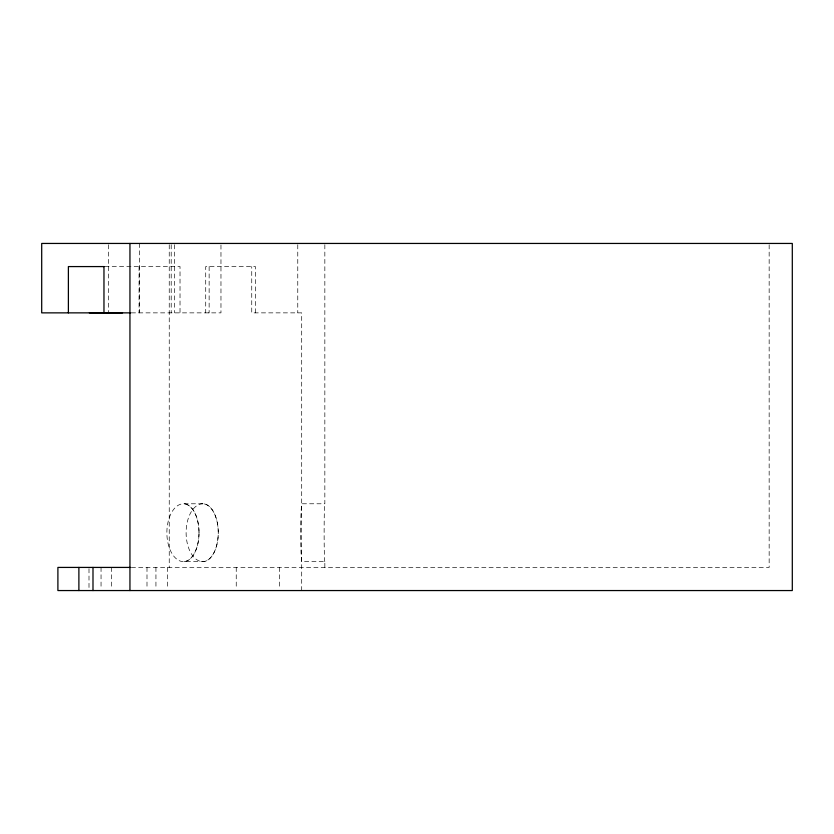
<?xml version="1.0" encoding="UTF-8"?>
<svg xmlns="http://www.w3.org/2000/svg" width="834" height="834" viewBox="0 0 834 834"><rect width="100%" height="100%" fill="white"/><g stroke="black" fill="none" stroke-linecap="round" stroke-linejoin="round"><path stroke-width="0.63" stroke-dasharray="4.17 3.13" d="M209.136 266.578L209.136 312.865L208.406 312.865M104.896 266.578L180.019 266.578L180.019 312.865M131.355 312.865L220.968 312.865L220.968 243.445M324.843 244.737L324.843 503.778L301.699 503.778A28.929 0.709 90 0 0 300.991 532.707A28.929 0.709 90 0 0 301.699 561.636L301.699 590.555M324.843 567.422L324.843 561.636L301.699 561.636A28.929 0.709 -90 0 1 300.991 532.707A28.929 0.709 -90 0 1 301.699 503.778L301.699 312.865L251.743 312.865L251.743 266.578M131.334 567.422L769.156 567.422L769.156 244.737M297.769 244.727L297.769 312.865M279.463 567.422L279.463 589.273M255.423 312.865L255.423 266.578L205.717 266.578L205.717 312.865M236.241 567.422L236.241 589.273M174.421 244.727L174.421 312.865M171.199 244.727L171.199 312.865M169.239 244.737L169.239 567.422M167.425 567.422L167.425 589.273M155.937 567.422L155.937 589.273M146.993 567.422L146.993 589.273M139.539 243.445L139.539 312.865M139.059 266.578L139.059 312.865M111.412 567.422L111.412 589.273M108.347 244.727L108.347 312.865M101.05 567.422L101.05 589.273M88.998 568.705L88.998 589.273M324.843 561.636A28.929 0.709 -90 0 1 324.134 532.707A28.929 0.709 -90 0 1 324.843 503.778M202.777 503.778L183.532 503.778A28.929 16.659 90 0 0 166.873 532.707A28.929 16.659 90 0 0 183.532 561.636L202.777 561.636A28.929 15.481 -90 0 0 218.258 532.707A28.929 15.481 -90 0 0 202.777 503.778A28.929 16.659 -90 0 0 186.107 532.707A28.929 16.659 -90 0 0 202.777 561.636A28.929 15.481 90 0 0 218.258 532.707A28.929 15.481 90 0 0 202.777 503.778M199.013 532.707A28.929 15.481 -90 0 0 183.532 503.778A28.929 15.481 90 0 1 199.013 532.707A28.929 15.481 -90 0 1 183.532 561.636A28.929 15.481 90 0 0 199.013 532.707"/><path stroke-width="1.25" d="M104.104 266.578L68.388 266.578L68.388 312.865M122.546 312.865L89.363 312.865M130.646 312.865L41.7 312.865L41.7 243.445L792.3 243.445L792.3 590.555L57.9 590.555L57.9 567.422L130.406 567.422M106.564 312.865L109.285 312.865M129.948 243.445L129.948 590.555M103.969 266.578L103.969 312.865M92.991 567.422L92.991 590.555M78.886 567.422L78.886 590.555"/></g></svg>
